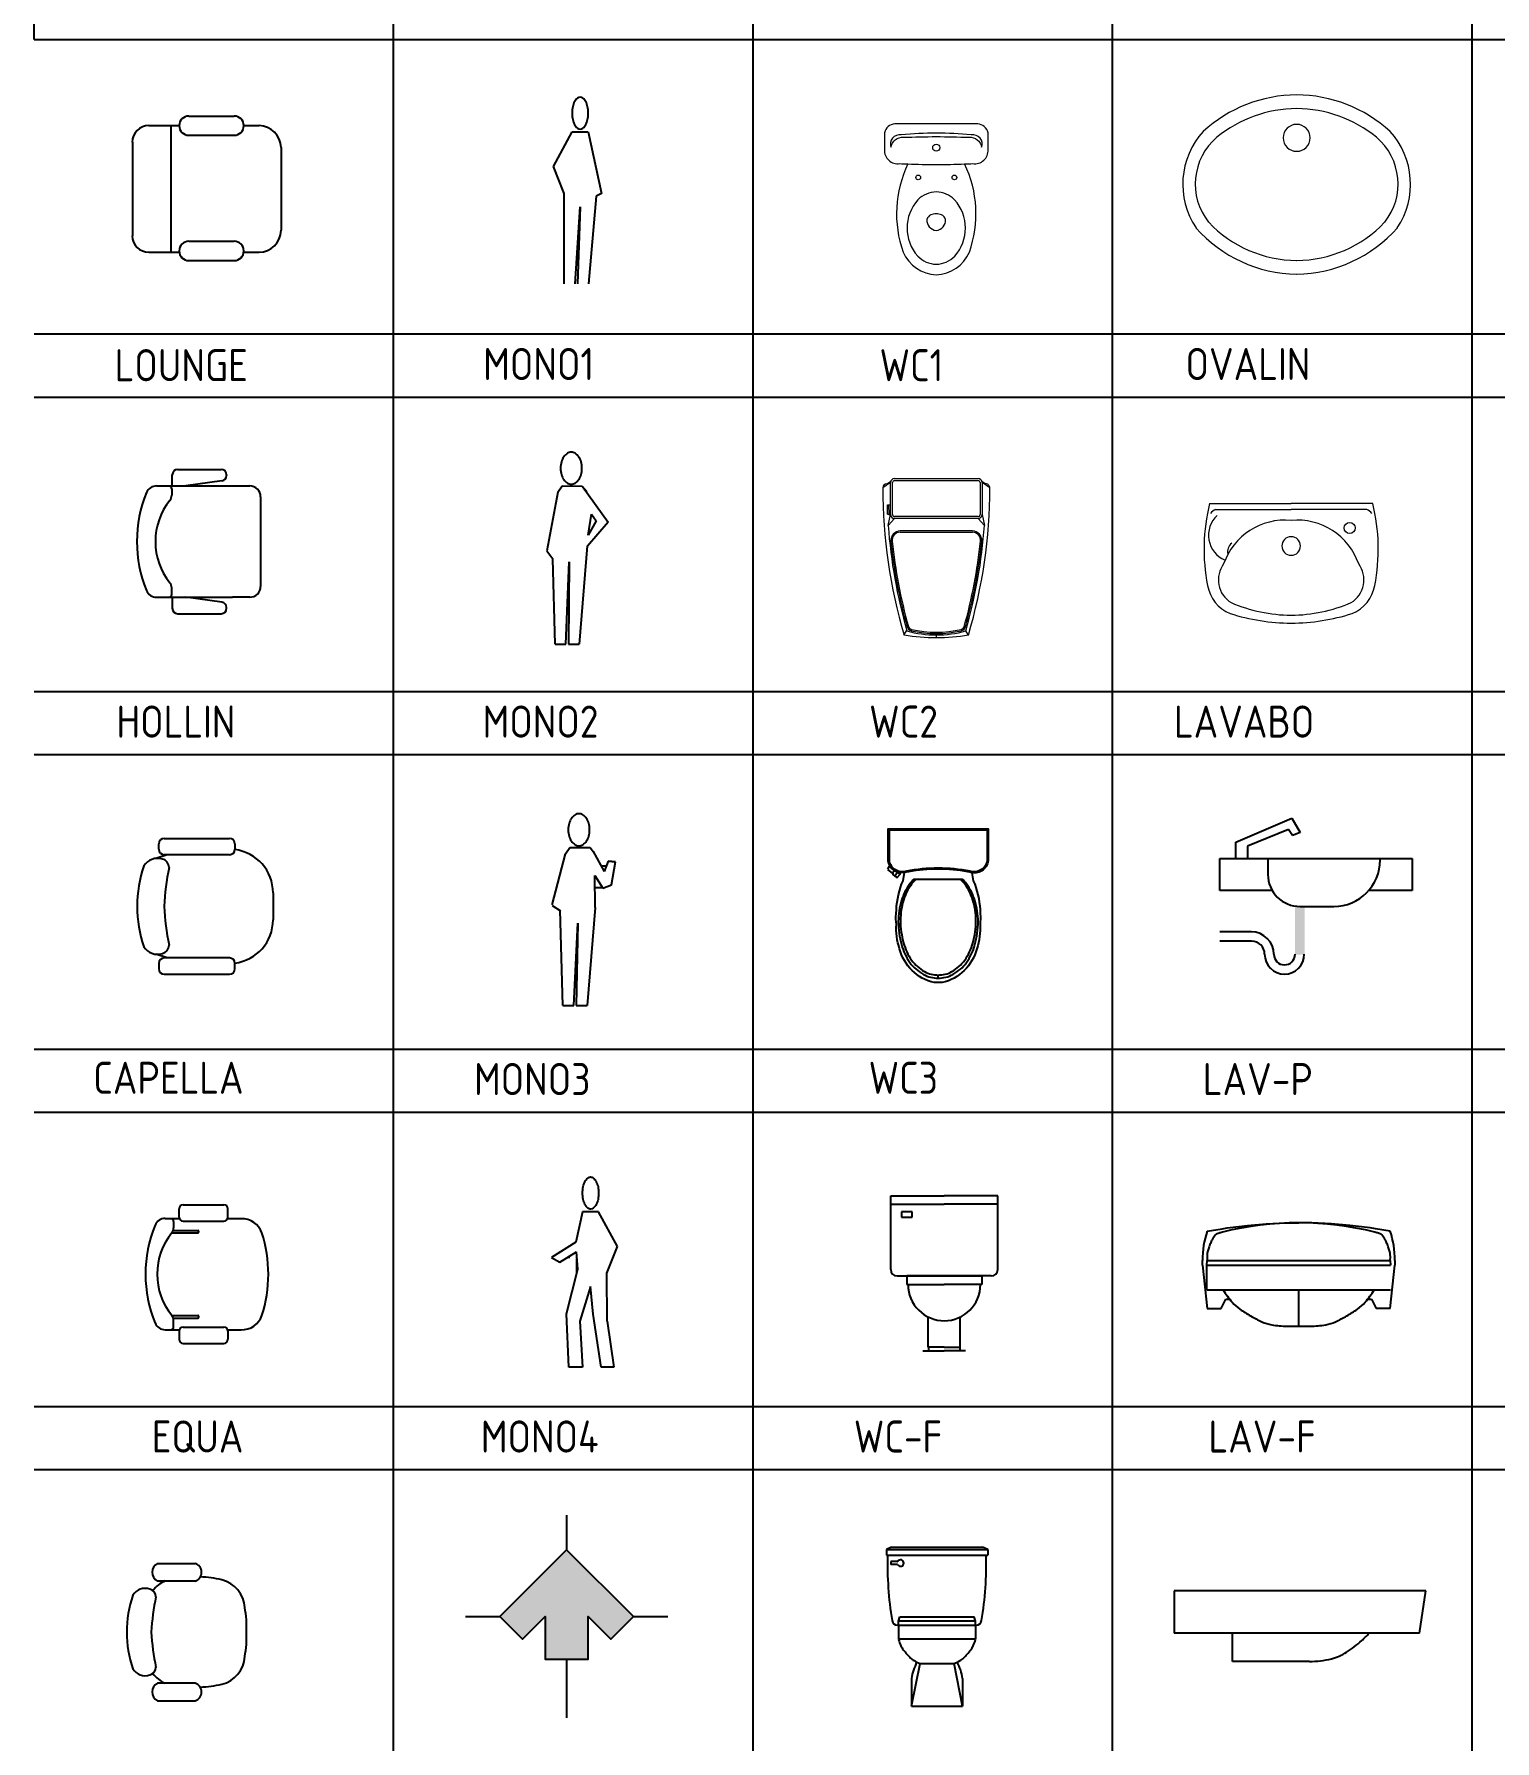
# Model space of a CAD drawing. Header units: millimetres. Extents: x 2198.5 to 2287.8, y 1208.8 to 1298.1.
# Drawn here: x 2215.26 to 2228.92, y 1251.88 to 1267.83 of the extents above; entities that cross this region are included whole.
import ezdxf
from ezdxf.enums import TextEntityAlignment as Align

# ---------------------------------------------------------------- set-up
doc = ezdxf.new("R2010")
doc.units = ezdxf.units.MM
doc.linetypes.add('HIDDEN', pattern=[0.375, 0.25, -0.125])
for name, color, linetype in [('0001', 1, 'Continuous'), ('0002', 2, 'Continuous'), ('0003', 3, 'Continuous'), ('0004', 4, 'Continuous'), ('0007', 7, 'Continuous'), ('2', 7, 'Continuous'), ('CHAIR-HM', 2, 'Continuous'), ('PLANTA', 7, 'Continuous'), ('PROY', 7, 'HIDDEN'), ('SECCIONES', 7, 'Continuous')]:
    doc.layers.add(name, color=color, linetype=linetype)
doc.layers.add('SANITARIOS', color=2, linetype='Continuous', lineweight=18)
doc.styles.add('ARCHQUICK', font='ARCHQUIK.SHX')
doc.styles.get("Standard").update_dxf_attribs({"font": 'arial.ttf'})

# ---------------------------------------------------------------- blocks, each defined once
blk = doc.blocks.new('CAPELLAA')
at = {"layer": 'CHAIR-HM'}
for p, q in [((-7.57, 9.5), (-9.64, 8.81)), ((-9.07, 10.5), (-9.07, 11.5)), ((-8.07, 12.5), (3.93, 12.5)), ((3.93, 9.5), (-8.07, 9.5)), ((4.93, 11.5), (4.93, 10.5)), ((11.93, 2.5), (11.93, -2.5)), ((-7.57, -9.5), (-9.64, -8.81)), ((-9.07, -10.5), (-9.07, -11.5)), ((3.93, -9.5), (-8.07, -9.5)), ((-8.07, -12.5), (3.93, -12.5)), ((4.93, -11.5), (4.93, -10.5))]:
    blk.add_line(p, q, dxfattribs=at)
for centre, radius, start, end in [((-8.07, 11.5), 1, 90, 180), ((-8.07, 10.5), 1, 180, 270), ((3.93, 11.5), 1, 0, 90), ((3.93, 10.5), 1, 270, 0), ((3.93, 2.5), 8, 0, 82.8334), ((9.84, 0), 22.92, 161.0754, 198.9247), ((-9.36, 5.92), 2.9, 71.3233, 148.6429), ((-8.81, 7.1), 1.62, 0.7856, 76.5327), ((40.07, -2.66), 48.26, 168.3007, 176.8365), ((40.07, 2.66), 48.26, 183.1635, 191.6993), ((3.93, -2.5), 8, 277.1666, 0), ((-9.36, -5.92), 2.9, 211.3571, 288.6767), ((-8.81, -7.1), 1.61, 283.4686, 359.2199), ((-8.07, -10.5), 1, 90, 180), ((-8.07, -11.5), 1, 180, 270), ((3.93, -10.5), 1, 0, 90), ((3.93, -11.5), 1, 270, 0)]:
    blk.add_arc(centre, radius, start, end, dxfattribs=at)
at = {"layer": '0001', "color": 1, "flags": 1}
blk.add_attdef('L1', text='', height=1.5, dxfattribs=at).set_placement((-0.27, -0.22), align=Align.CENTER)
at = {"layer": '0002', "color": 2, "flags": 1}
blk.add_attdef('L2', text='', height=1.5, dxfattribs=at).set_placement((-0.27, -2.72), align=Align.CENTER)
at = {"layer": '0003', "color": 3, "flags": 1}
blk.add_attdef('L3', text='', height=1.5, dxfattribs=at).set_placement((-0.27, -5.22), align=Align.CENTER)
at = {"layer": '0004', "flags": 1}
blk.add_attdef('CODE', text='', height=1.5, dxfattribs=at).set_placement((-0.27, 2.28), align=Align.CENTER)
at = {"layer": '0007', "flags": 1}
blk.add_attdef('TAG', text='', height=1.5, dxfattribs=at).set_placement((-0.27, 4.78), align=Align.CENTER)
blk = doc.blocks.new('CAPELLA')
at = {"layer": 'PROY', "xscale": 0.0254, "yscale": 0.0254, "zscale": 0.0254}
blk.add_blockref('CAPELLAA', (-0.3123, 0.0067), dxfattribs=at)
blk = doc.blocks.new('CEQUAA')
at = {"layer": 'CHAIR-HM'}
for p, q in [((-4.34, 12.78), (3.16, 12.78)), ((-7.64, 10.26), (-6.59, 10.26)), ((-6.59, 10.26), (-5.09, 10.26)), ((-6.09, 9.71), (-6.09, 8.55)), ((-5.09, 10.53), (-5.09, 12.03)), ((-4.34, 9.78), (3.16, 9.78)), ((3.91, 10.53), (3.91, 12.03)), ((3.91, 10.26), (6.35, 10.26)), ((-6.43, 7.6), (-1.66, 7.6)), ((-6.17, 8.07), (-1.66, 8.07)), ((-6.39, -7.6), (-1.66, -7.6)), ((-6.09, -8.08), (-1.66, -8.08)), ((-6.09, -9.71), (-6.09, -8.5)), ((-7.64, -10.21), (-6.59, -10.21)), ((-6.59, -10.21), (-5.09, -10.21)), ((-5.09, -10.47), (-5.09, -11.97)), ((-4.34, -9.72), (3.16, -9.72)), ((3.91, -10.21), (6.35, -10.21)), ((3.91, -10.47), (3.91, -11.97)), ((-4.34, -12.72), (3.16, -12.72))]:
    blk.add_line(p, q, dxfattribs=at)
for centre, radius, start, end in [((-4.34, 12.03), 0.75, 90, 180), ((3.16, 12.03), 0.75, 0, 90), ((-7.64, 8.26), 2, 90, 157.6442), ((-6.59, 9.71), 0.5, 0, 90), ((-4.34, 10.53), 0.75, 180, 270), ((3.16, 10.53), 0.75, 270, 0), ((6.48, 6.33), 3.88, 19.0611, 91.9209), ((12.33, 0.05), 23.59, 157.6442, 180.0617), ((2.74, 0.13), 11.83, 140.792, 180.5046), ((-7.59, 8.55), 1.5, 320.792, 0), ((-1.66, 7.84), 0.237, 270, 90), ((-13.57, 0), 24.91, 342.2387, 17.7613), ((12.33, 0), 23.59, 179.9383, 202.3558), ((2.74, -0.08), 11.83, 179.4954, 219.208), ((-7.64, -8.21), 2, 202.3558, 270), ((-7.59, -8.5), 1.5, 0, 39.208), ((-1.66, -7.84), 0.237, 270, 90), ((6.48, -6.33), 3.88, 268.079, 340.9405), ((-6.59, -9.71), 0.5, 270, 0), ((-4.34, -10.47), 0.75, 90, 180), ((-4.34, -11.97), 0.75, 180, 270), ((3.16, -10.47), 0.75, 0, 90), ((3.16, -11.97), 0.75, 270, 0)]:
    blk.add_arc(centre, radius, start, end, dxfattribs=at)
at = {"layer": '0001', "color": 1, "flags": 1}
blk.add_attdef('L1', text='', height=1.5, dxfattribs=at).set_placement((1.74, 0.24), align=Align.CENTER)
at = {"layer": '0002', "color": 2, "flags": 1}
blk.add_attdef('L2', text='', height=1.5, dxfattribs=at).set_placement((1.74, -2.26), align=Align.CENTER)
at = {"layer": '0003', "color": 3, "flags": 1}
blk.add_attdef('L3', text='', height=1.5, dxfattribs=at).set_placement((1.74, -4.76), align=Align.CENTER)
at = {"layer": '0004', "flags": 1}
blk.add_attdef('CODE', text='', height=1.5, dxfattribs=at).set_placement((1.74, 2.74), align=Align.CENTER)
at = {"layer": '0007', "flags": 1}
blk.add_attdef('TAG', text='', height=1.5, dxfattribs=at).set_placement((1.74, 5.24), align=Align.CENTER)
blk = doc.blocks.new('EQUA')
at = {"layer": 'PROY', "xscale": 0.0254, "yscale": 0.0254, "zscale": 0.0254}
blk.add_blockref('CEQUAA', (-0.2932, 0.0014), dxfattribs=at)
blk = doc.blocks.new('CERGONA')
at = {"layer": 'CHAIR-HM'}
for p, q in [((-6.88, 13.55), (0.08, 13.55)), ((0.08, 10.3), (-6.88, 10.3)), ((0.08, -8.49), (-6.88, -8.49)), ((-6.88, -11.73), (0.08, -11.73))]:
    blk.add_line(p, q, dxfattribs=at)
for centre, radius, start, end in [((-5.95, 11.92), 1.87, 119.7449, 240.2551), ((-0.46, 11.92), 1.71, 288.189, 71.811), ((-3.34, 5.28), 5.45, 112.7564, 143.427), ((0.04, -10.8), 21.87, 76.95, 87.4726), ((3.65, 5.09), 5.57, 3.3902, 76.2222), ((8.36, 0.91), 20.88, 161.0754, 198.9247), ((-9.13, 6.3), 2.64, 71.3233, 148.6429), ((-8.63, 7.38), 1.47, 0.7856, 76.5327), ((35.9, -1.52), 43.97, 168.3007, 176.8365), ((-8.71, 2.04), 18.23, 356.4513, 10.7013), ((35.9, 3.33), 43.97, 183.1635, 191.6993), ((-8.71, -0.22), 18.23, 349.2987, 3.5487), ((-9.13, -4.49), 2.64, 211.3571, 288.6767), ((-8.63, -5.56), 1.47, 283.4686, 359.2199), ((3.65, -3.28), 5.57, 283.7782, 356.6113), ((-5.95, -10.11), 1.87, 119.7449, 240.2551), ((-3.34, -3.47), 5.45, 216.573, 247.2436), ((-0.46, -10.11), 1.71, 288.189, 71.811), ((0.04, 12.62), 21.87, 272.5274, 283.05)]:
    blk.add_arc(centre, radius, start, end, dxfattribs=at)
at = {"layer": '0001', "color": 1, "flags": 1}
blk.add_attdef('L1', text='', height=1.5, dxfattribs=at).set_placement((-0.27, -0.22), align=Align.CENTER)
at = {"layer": '0002', "color": 2, "flags": 1}
blk.add_attdef('L2', text='', height=1.5, dxfattribs=at).set_placement((-0.27, -2.72), align=Align.CENTER)
at = {"layer": '0003', "color": 3, "flags": 1}
blk.add_attdef('L3', text='', height=1.5, dxfattribs=at).set_placement((-0.27, -5.22), align=Align.CENTER)
at = {"layer": '0004', "flags": 1}
blk.add_attdef('CODE', text='', height=1.5, dxfattribs=at).set_placement((-0.27, 2.28), align=Align.CENTER)
at = {"layer": '0007', "flags": 1}
blk.add_attdef('TAG', text='', height=1.5, dxfattribs=at).set_placement((-0.27, 4.78), align=Align.CENTER)
blk = doc.blocks.new('ERGON')
at = {"layer": 'PROY', "xscale": 0.0254, "yscale": 0.0254, "zscale": 0.0254}
blk.add_blockref('CERGONA', (-0.2374, -0.0268), dxfattribs=at)
blk = doc.blocks.new('HOLLING')
at = {"layer": 'CHAIR-HM'}
for p, q in [((-4.82, 13.28), (3.18, 13.28)), ((-8.71, 10.24), (-7.66, 10.24)), ((-7.66, 10.24), (5.28, 10.24)), ((-5.91, 9.69), (-5.91, 8.53)), ((-5.82, 10.28), (-5.82, 12.28)), ((3.31, 11.16), (-3.32, 10.24)), ((4.18, 12.28), (4.18, 12.15)), ((5.28, 10.24), (8.43, 10.24)), ((10.43, 8.24), (10.43, -8.24)), ((-5.91, -9.74), (-5.91, -8.53)), ((-8.71, -10.24), (-7.66, -10.24)), ((-7.66, -10.24), (5.28, -10.24)), ((-5.82, -10.28), (-5.82, -12.28)), ((3.31, -11.16), (-3.32, -10.24)), ((4.18, -12.28), (4.18, -12.15)), ((8.43, -10.24), (5.28, -10.24)), ((-4.82, -13.28), (3.18, -13.28))]:
    blk.add_line(p, q, dxfattribs=at)
for centre, radius, start, end in [((-4.82, 12.28), 1, 90, 180), ((3.18, 12.28), 1, 0, 90), ((-8.71, 8.24), 2, 90, 157.6442), ((-6.41, 9.69), 0.5, 0, 90), ((3.18, 12.15), 1, 277.8759, 0), ((8.43, 8.24), 2, 0, 90), ((11.26, 0.03), 23.59, 157.6442, 180.0617), ((2.91, 0.1), 11.83, 140.792, 180.5046), ((-7.41, 8.53), 1.5, 320.792, 0), ((2.91, -0.1), 11.83, 179.4954, 219.208), ((11.26, -0.03), 23.59, 179.9383, 202.3558), ((-8.71, -8.24), 2, 202.3558, 270), ((-7.41, -8.53), 1.5, 0, 39.208), ((8.43, -8.24), 2, 270, 0), ((-6.41, -9.74), 0.5, 270, 0), ((-4.82, -12.28), 1, 180, 270), ((3.18, -12.28), 1, 270, 0), ((3.18, -12.15), 1, 0, 82.1241)]:
    blk.add_arc(centre, radius, start, end, dxfattribs=at)
at = {"layer": '0001', "color": 1, "flags": 1}
blk.add_attdef('L1', text='', height=1.5, dxfattribs=at).set_placement((0.66, 0.22), align=Align.CENTER)
at = {"layer": '0002', "color": 2, "flags": 1}
blk.add_attdef('L2', text='', height=1.5, dxfattribs=at).set_placement((0.66, -2.28), align=Align.CENTER)
at = {"layer": '0003', "color": 3, "flags": 1}
blk.add_attdef('L3', text='', height=1.5, dxfattribs=at).set_placement((0.66, -4.78), align=Align.CENTER)
at = {"layer": '0004', "flags": 1}
blk.add_attdef('CODE', text='', height=1.5, dxfattribs=at).set_placement((0.66, 2.72), align=Align.CENTER)
at = {"layer": '0007', "flags": 1}
blk.add_attdef('TAG', text='', height=1.5, dxfattribs=at).set_placement((0.66, 5.22), align=Align.CENTER)
blk = doc.blocks.new('HOLLIN')
at = {"layer": 'PROY', "xscale": 0.0254, "yscale": 0.0254, "zscale": 0.0254}
blk.add_blockref('HOLLING', (-0.2709, 0.0074), dxfattribs=at)
blk = doc.blocks.new('LAV-P')
for p, q in [((0.05, 0.85), (0.225, 0.925)), ((0.225, 0.925), (0.2509, 0.8804)), ((0.2139, 0.8898), (0.0865, 0.8377)), ((0.2262, 0.8709), (0.2139, 0.8898)), ((0.2509, 0.8804), (0.2262, 0.8709)), ((0, 0.7), (0, 0.8)), ((0, 0.8), (0.6, 0.8)), ((0.05, 0.8), (0.05, 0.85)), ((0.0865, 0.8377), (0.0865, 0.7998)), ((0.15, 0.8), (0.15, 0.75)), ((0.5, 0.795), (0.5, 0.8)), ((0.6, 0.8), (0.6, 0.7)), ((0.1634, 0.7), (0, 0.7)), ((0.6, 0.7), (0.4645, 0.7)), ((0.25, 0.65), (0.355, 0.65)), ((0.0988, 0.571), (0.0002, 0.571)), ((0.0988, 0.5423), (0.0002, 0.5423))]:
    blk.add_line(p, q)
for centre, radius, start, end in [((0.25, 0.75), 0.1, 180, 270), ((0.355, 0.795), 0.145, 270, 0), ((0.0988, 0.5011), 0.0699, 0, 90), ((0.0988, 0.5011), 0.0411, 0, 90), ((0.2016, 0.5011), 0.0617, 180, 360), ((0.2016, 0.5011), 0.0329, 180, 360)]:
    blk.add_arc(centre, radius, start, end)
blk.add_trace([(0.265, 0.65), (0.235, 0.65), (0.265, 0.5), (0.235, 0.5)])
blk = doc.blocks.new('LAVABO')
at = {"layer": 'SANITARIOS', "color": 13}
for p in [(-0.2536, 0.0008), (0.2546, 0.0008)]:
    blk.add_line(p, (0.0005, 0.0008), dxfattribs=at)
at = {"layer": 'SANITARIOS', "color": 9}
for p in [(-0.2352, -0.0178), (0.2362, -0.0178)]:
    blk.add_line(p, (0.0005, -0.0175), dxfattribs=at)
at = {"layer": 'SANITARIOS', "color": 8}
blk.add_circle((0.1829, -0.0754), 0.0173, dxfattribs=at)
at = {"layer": 'SANITARIOS', "color": 13}
for centre, radius, start, end in [((0.319, -0.1413), 0.59, 166.0699, 191.0813), ((-0.318, -0.1413), 0.59, 348.9187, 13.9301), ((-0.0181, -0.2537), 0.2029, 84.7515, 160.9238), ((0.0191, -0.2537), 0.2029, 19.0762, 95.2485), ((-0.1426, -0.237), 0.0836, 143.5632, 238.1433), ((0.1436, -0.237), 0.0836, 301.8567, 36.4368), ((-0.1458, -0.2346), 0.1159, 189.9825, 247.5996), ((0.1468, -0.2346), 0.1159, 292.4004, 350.0175), ((0.0048, 0.1383), 0.4856, 246.7747, 269.4923), ((-0.0038, 0.1383), 0.4856, 270.5077, 293.2253), ((0.0034, 0.2627), 0.6346, 252.2597, 269.7355), ((-0.0024, 0.2627), 0.6346, 270.2645, 287.7403)]:
    blk.add_arc(centre, radius, start, end, dxfattribs=at)
at = {"layer": 'SANITARIOS', "color": 8}
for centre, radius, start, end in [((-0.1735, -0.0984), 0.0835, 132.1012, 247.5426), ((0.0005, -0.1315), 0.0289, 90, 270), ((0.0005, -0.1315), 0.0289, 270, 90), ((-0.1674, -0.1484), 0.0304, 124.0439, 196.542)]:
    blk.add_arc(centre, radius, start, end, dxfattribs=at)
at = {"layer": 'SANITARIOS', "color": 9}
for centre, start, end in [((-0.2248, -0.0473), 109.3515, 146.2214), ((0.2258, -0.0473), 33.7786, 70.6485)]:
    blk.add_arc(centre, 0.0313, start, end, dxfattribs=at)
at = {"layer": 'SANITARIOS', "color": 1}
for start, end in [(90, 270), (270, 90)]:
    blk.add_arc((0.0005, -0.1315), 0.0289, start, end, dxfattribs=at)
blk = doc.blocks.new('CEAMESE')
at = {"layer": 'CHAIR-HM'}
for p, q in [((-3.3, 13.42), (5.06, 13.42)), ((-10.65, 11.65), (-5.07, 11.65)), ((-6.59, 11.65), (-6.59, -11.65)), ((-3.3, 9.88), (5.06, 9.88)), ((6.83, 11.65), (9.62, 11.65)), ((-13.68, 8.61), (-13.68, -8.61)), ((13.67, 7.6), (13.67, -7.6)), ((-10.65, -11.65), (-5.07, -11.65)), ((-3.3, -9.62), (5.06, -9.62)), ((6.83, -11.65), (9.62, -11.65)), ((-3.3, -13.17), (5.06, -13.17))]:
    blk.add_line(p, q, dxfattribs=at)
for centre, radius, start, end in [((-3.3, 11.65), 1.77, 90, 270), ((5.06, 11.65), 1.77, 270, 90), ((-10.65, 8.61), 3.04, 90, 180), ((9.62, 7.6), 4.05, 0, 90), ((-10.65, -8.61), 3.04, 180, 270), ((9.62, -7.6), 4.05, 270, 360), ((-3.3, -11.4), 1.77, 90, 270), ((5.06, -11.4), 1.77, 270, 90)]:
    blk.add_arc(centre, radius, start, end, dxfattribs=at)
at = {"layer": '0001', "color": 1, "flags": 1}
blk.add_attdef('L1', text='', height=1.5, dxfattribs=at).set_placement((0.82, -2.31), align=Align.CENTER)
at = {"layer": '0002', "color": 2, "flags": 1}
blk.add_attdef('L2', text='', height=1.5, dxfattribs=at).set_placement((0.82, -4.81), align=Align.CENTER)
at = {"layer": '0003', "color": 3, "flags": 1}
blk.add_attdef('L3', text='', height=1.5, dxfattribs=at).set_placement((0.82, -7.31), align=Align.CENTER)
at = {"layer": '0004', "flags": 1}
blk.add_attdef('CODE', text='', height=1.5, dxfattribs=at).set_placement((0.82, 0.19), align=Align.CENTER)
at = {"layer": '0007', "flags": 1}
blk.add_attdef('TAG', text='', height=1.5, dxfattribs=at).set_placement((0.82, 2.69), align=Align.CENTER)
blk = doc.blocks.new('LOUNGE')
at = {"layer": 'PROY', "xscale": 0.0254, "yscale": 0.0254, "zscale": 0.0254}
blk.add_blockref('CEAMESE', (-0.3576, -0.0094), dxfattribs=at)
blk = doc.blocks.new('MONO1')
at = {"layer": 'SECCIONES'}
for p, q in [((-0.1, 1.095), (0.075, 1.42)), ((0.075, 1.42), (0.225, 1.42)), ((0.225, 1.42), (0.35, 0.845)), ((0, 0.845), (-0.1, 1.095)), ((0, 0), (0, 0.845)), ((0.3, 0.82), (0.228, 0)), ((0.35, 0.845), (0.3, 0.82)), ((0.102, 0), (0.15, 0.72)), ((0.15, 0.72), (0.126, 0))]:
    blk.add_line(p, q, dxfattribs=at)
blk.add_lwpolyline([(0.075, 1.595, 0.051099), (0.081, 1.534, 0.064948), (0.097, 1.489, 0.104203), (0.125, 1.454, 0.174705), (0.15, 1.445, 0.174705), (0.175, 1.454, 0.104203), (0.203, 1.489, 0.064948), (0.219, 1.534, 0.051099), (0.225, 1.595, 0.051099), (0.219, 1.655, 0.064948), (0.203, 1.701, 0.104203), (0.175, 1.736, 0.174705), (0.15, 1.745, 0.174705), (0.125, 1.736, 0.104203), (0.097, 1.701, 0.064948), (0.081, 1.655, 0.051099)], format="xyb", close=True, dxfattribs=at)
blk = doc.blocks.new('MONO2')
at = {"layer": 'SECCIONES'}
for p, q in [((-0.2, 1.42), (-0.16, 1.48)), ((-0.16, 1.48), (0.028, 1.478)), ((0.028, 1.478), (0.069, 1.427)), ((0.03, 1.475), (0.269, 1.141)), ((-0.2, 1.42), (-0.303, 0.874)), ((0.269, 1.141), (0.077, 0.918)), ((0.083, 1.02), (0.113, 1.215)), ((0.158, 1.153), (0.083, 1.02)), ((0.113, 1.215), (0.158, 1.153)), ((-0.303, 0.874), (-0.248, 0.797)), ((0.075, 0.92), (0, 0)), ((-0.226, 0), (-0.248, 0.797)), ((-0.125, 0), (-0.094, 0.771)), ((-0.094, 0.771), (-0.1, 0)), ((-0.226, 0), (-0.125, 0)), ((-0.1, 0), (0, 0))]:
    blk.add_line(p, q, dxfattribs=at)
blk.add_lwpolyline([(-0.175, 1.645, 0.067459), (-0.167, 1.586, 0.079812), (-0.146, 1.539, 0.107118), (-0.111, 1.506, 0.139889), (-0.075, 1.495, 0.139889), (-0.039, 1.506, 0.107118), (-0.005, 1.539, 0.079812), (0.017, 1.586, 0.067459), (0.025, 1.645, 0.067459), (0.017, 1.705, 0.079812), (-0.005, 1.751, 0.107118), (-0.039, 1.785, 0.139889), (-0.075, 1.795, 0.139889), (-0.111, 1.785, 0.107118), (-0.146, 1.751, 0.079812), (-0.167, 1.705, 0.067459)], format="xyb", close=True, dxfattribs=at)
blk = doc.blocks.new('MONO3')
at = {"layer": 'SECCIONES'}
for p, q in [((0.025, 1.418), (0.066, 1.478)), ((0.066, 1.478), (0.254, 1.476)), ((0.254, 1.476), (0.283, 1.44)), ((0.283, 1.44), (0.385, 1.253)), ((-0.1, 0.943), (0.025, 1.418)), ((0.356, 1.305), (0.406, 1.305)), ((0.424, 1.351), (0.385, 1.253)), ((0.491, 1.343), (0.424, 1.351)), ((0.424, 1.351), (0.491, 1.343)), ((0.455, 1.127), (0.491, 1.343)), ((0.298, 1.216), (0.372, 1.096)), ((0.3, 0.918), (0.298, 1.216)), ((0.372, 1.096), (0.455, 1.127)), ((0.299, 1.105), (0.366, 1.105)), ((-0.102, 0.936), (-0.024, 0.885)), ((0, 0), (-0.025, 0.893)), ((0.3, 0.918), (0.226, 0)), ((0.101, 0), (0.138, 0.769)), ((0.138, 0.769), (0.125, 0)), ((0, 0), (0.101, 0)), ((0.125, 0), (0.226, 0))]:
    blk.add_line(p, q, dxfattribs=at)
blk.add_lwpolyline([(0.05, 1.643, 0.067459), (0.058, 1.583, 0.079812), (0.079, 1.537, 0.107118), (0.114, 1.503, 0.139889), (0.15, 1.493, 0.139889), (0.186, 1.503, 0.107118), (0.221, 1.537, 0.079812), (0.242, 1.583, 0.067459), (0.25, 1.643, 0.067459), (0.242, 1.703, 0.079812), (0.221, 1.749, 0.107118), (0.186, 1.783, 0.139889), (0.15, 1.793, 0.139889), (0.114, 1.783, 0.107118), (0.079, 1.749, 0.079812), (0.058, 1.703, 0.067459)], format="xyb", close=True, dxfattribs=at)
blk = doc.blocks.new('MONO4')
at = {"layer": 'SECCIONES'}
for p, q in [((0.129, 1.453), (0.067, 1.169)), ((0.279, 1.453), (0.129, 1.453)), ((0.454, 1.128), (0.279, 1.453)), ((0.067, 1.169), (-0.163, 1.025)), ((0.354, 0.878), (0.454, 1.128)), ((-0.163, 1.025), (-0.085, 0.981)), ((-0.085, 0.981), (0.071, 1.079)), ((-0.01, 1.028), (0.01, 1.028)), ((0.084, 0.916), (0.071, 1.079)), ((0.076, 0.881), (0.076, 1.012)), ((-0.021, 0.499), (0.085, 0.917)), ((0.358, 0.431), (0.354, 0.878)), ((0.204, 0.753), (0.103, 0.43)), ((0.204, 0.753), (0.103, 0.43)), ((0.228, 0.497), (0.204, 0.753)), ((0, 0), (-0.021, 0.499)), ((0.304, 0), (0.228, 0.497)), ((0.103, 0.43), (0.129, 0)), ((0.358, 0.431), (0.421, 0)), ((0.129, 0), (0, 0)), ((0.421, 0), (0.304, 0))]:
    blk.add_line(p, q, dxfattribs=at)
blk.add_lwpolyline([(0.279, 1.628, -0.051099), (0.273, 1.567, -0.064948), (0.257, 1.521, -0.104203), (0.229, 1.487, -0.174705), (0.204, 1.478, -0.174705), (0.178, 1.487, -0.104203), (0.151, 1.521, -0.064948), (0.135, 1.567, -0.051099), (0.129, 1.628, -0.051099), (0.135, 1.688, -0.064948), (0.151, 1.734, -0.104203), (0.178, 1.768, -0.174705), (0.204, 1.778, -0.174705), (0.229, 1.768, -0.104203), (0.257, 1.734, -0.064948), (0.273, 1.688, -0.051099)], format="xyb", close=True, dxfattribs=at)
blk = doc.blocks.new('NORTE2')
at = {"layer": 'PLANTA'}
for p, q in [((0, 1.609), (0, 0)), ((-4.731, -3.121), (-3.121, -3.121)), ((3.121, -3.121), (4.731, -3.121)), ((0, -5.121), (0, -7.852))]:
    blk.add_line(p, q, dxfattribs=at)
at = {"layer": 'PLANTA', "color": 3}
blk.add_lwpolyline([(0, -5.121), (1, -5.121), (1, -3.121), (2.061, -4.182), (3.121, -3.121), (0, 0), (-3.121, -3.121), (-2.061, -4.182), (-1, -3.121), (-1, -5.121)], close=True, dxfattribs=at)
at = {"layer": 'PLANTA'}
for points in [[(-3.121, -3.121), (-3.121, -3.121), (0, 0), (3.121, -3.121)], [(0, -3.121), (0, 0), (0, -3.121)], [(-1, -3.121), (-2.061, -4.182), (-3.121, -3.121)], [(-1, -3.121), (-1, -3.121), (-1, -5.121), (1, -5.121)], [(1, -3.121), (1, -5.121), (-1, -3.121)], [(0, -3.121), (0, -3.121), (-1, -3.121)], [(-1, -3.121), (-1, -3.121), (-1, -3.121), (-1, -5.121)], [(1, -3.121), (2.061, -4.182), (3.121, -3.121)]]:
    blk.add_solid(points, dxfattribs=at)
blk = doc.blocks.new('OVALIN')
at = {"layer": 'SANITARIOS', "color": 13}
for centre, radius, start, end in [((0.0023, -0.3277), 0.3277, 90.4026, 132.3344), ((-0.0023, -0.3277), 0.3277, 47.6656, 89.5974), ((-0.0827, -0.2089), 0.1834, 137.7025, 213.746), ((0.0827, -0.2089), 0.1834, 326.254, 42.2975), ((0.0044, -0.0995), 0.3195, 221.4024, 269.2179), ((-0.0044, -0.0995), 0.3195, 270.7821, 318.5976)]:
    blk.add_arc(centre, radius, start, end, dxfattribs=at)
at = {"layer": 'SANITARIOS', "color": 8}
for centre, radius, start, end in [((0.0006, -0.3272), 0.2949, 90.1192, 129.3534), ((-0.0006, -0.3272), 0.2949, 50.6466, 89.8808), ((-0.0937, -0.2083), 0.1433, 130.3357, 218.6129), ((0.0937, -0.2083), 0.1433, 321.3871, 49.6643), ((0.0004, -0.1037), 0.283, 223.2869, 269.9124), ((-0.0004, -0.1037), 0.283, 270.0876, 316.7131)]:
    blk.add_arc(centre, radius, start, end, dxfattribs=at)
at = {"layer": 'SANITARIOS', "color": 9}
for start, end in [(90, 270), (270, 90)]:
    blk.add_arc((0, -0.1005), 0.0315, start, end, dxfattribs=at)
at = {"layer": 'SANITARIOS', "color": 1}
for start, end in [(90, 270), (270, 90)]:
    blk.add_arc((0, -0.1005), 0.0315, start, end, dxfattribs=at)
blk = doc.blocks.new('WC-F')
for p, q in [((-0.2505, 0.3815), (-0.2505, 0.7265)), ((-0.2505, 0.7265), (-0.0005, 0.7265)), ((0.2495, 0.7265), (-0.0005, 0.7265)), ((0.2495, 0.3815), (0.2495, 0.7265)), ((-0.2505, 0.6865), (-0.0005, 0.6865)), ((-0.1505, 0.6515), (-0.2005, 0.6515)), ((-0.2005, 0.6515), (-0.2005, 0.6265)), ((-0.1505, 0.6265), (-0.1505, 0.6515)), ((0.2495, 0.6865), (-0.0005, 0.6865)), ((-0.2005, 0.6265), (-0.1505, 0.6265)), ((-0.2205, 0.3515), (-0.0005, 0.3515)), ((-0.1755, 0.3515), (-0.1755, 0.3115)), ((-0.0005, 0.3515), (-0.1755, 0.3515)), ((0.2195, 0.3515), (-0.0005, 0.3515)), ((-0.0005, 0.3515), (0.1745, 0.3515)), ((0.1745, 0.3515), (0.1745, 0.3115)), ((-0.1755, 0.3115), (-0.0005, 0.3115)), ((0.1745, 0.3115), (-0.0005, 0.3115)), ((-0.0755, 0.019), (-0.0755, 0.1612)), ((0.0745, 0.019), (0.0745, 0.1612)), ((-0.1005, 0.0015), (-0.0005, 0.0015)), ((-0.0005, 0.019), (-0.0755, 0.019)), ((-0.074, 0.019), (-0.074, 0)), ((-0.0005, 0.019), (0.0745, 0.019)), ((0.0995, 0.0015), (-0.0005, 0.0015)), ((0.0731, 0.019), (0.0731, 0))]:
    blk.add_line(p, q)
for centre, radius, start, end in [((-0.2205, 0.3815), 0.03, 180, 270), ((0.2195, 0.3815), 0.03, 270, 0), ((-0.0005, 0.3115), 0.1693, 180.15318, 270.15318), ((-0.0005, 0.3115), 0.1693, 269.84682, 359.84682)]:
    blk.add_arc(centre, radius, start, end)
blk = doc.blocks.new('WC1')
at = {"layer": 'SANITARIOS', "color": 13}
for points in [[(0, 0), (-0.1933, -0.0011, 0.326836), (-0.242, -0.0422), (-0.2416, -0.1213, 0.482303), (-0.1705, -0.1863, 0.001859), (-0.132, -0.1878, 0.008246)], [(0.1325, -0.1878, 0.001859), (0.171, -0.1863, 0.482303), (0.2421, -0.1213), (0.2425, -0.0422, 0.326836), (0.1938, -0.0011), (0.0005, 0)], [(-0.132, -0.1878, 0.006387), (0.0002, -0.1909, 0.006387), (0.1325, -0.1878, 0.482303)]]:
    blk.add_lwpolyline(points, format="xyb", dxfattribs=at)
at = {"layer": 'SANITARIOS', "color": 8, "elevation": 0.9371}
blk.add_lwpolyline([(0.1527, -0.0635, -0.400347), (0.2122, -0.1102, 0.588025), (0.1636, -0.0526, 0.020879), (0.0002, -0.0436, 0.020879), (-0.1632, -0.0526, 0.588025), (-0.2117, -0.1102, -0.400347), (-0.1522, -0.0635, -0.008006), (0.0002, -0.0601, -0.008006)], format="xyb", close=True, dxfattribs=at)
at = {"layer": 'SANITARIOS', "color": 13, "elevation": 0.2756}
blk.add_lwpolyline([(-0.132, -0.1878, 0.200941), (-0.1544, -0.6005, 0.28795), (0.0002, -0.7057, 0.28795), (0.1549, -0.6005, 0.200941), (0.1325, -0.1878)], format="xyb", dxfattribs=at)
at = {"layer": 'SANITARIOS', "color": 8}
blk.add_lwpolyline([(-0.0861, -0.6191, 0.196588), (0.0002, -0.6569, 0.196588), (0.0866, -0.6191, 0.382575), (0.0856, -0.355, 0.189286), (0.0002, -0.3184, 0.189286), (-0.0851, -0.355, 0.382575)], format="xyb", close=True, dxfattribs=at)
at = {"layer": 'SANITARIOS', "color": 9}
blk.add_lwpolyline([(-0.0435, -0.4473, 0.412146), (0.0002, -0.4985, 0.412146), (0.044, -0.4473, 0.20176), (0.0251, -0.4253, 0.048851), (0.0002, -0.4204, 0.048851), (-0.0246, -0.4253, 0.20176)], format="xyb", close=True, dxfattribs=at)
for centre, radius in [((0.0002, -0.1117), 0.0165), ((-0.0843, -0.2509, 0.5513), 0.011), ((0.0848, -0.2509, 0.5513), 0.011)]:
    blk.add_circle(centre, radius, dxfattribs=at)
at = {"layer": 'SANITARIOS', "color": 1}
blk.add_circle((0.0002, -0.1117, 0.9371), 0.0165, dxfattribs=at)
blk = doc.blocks.new('WC2')
at = {"layer": 'SANITARIOS', "color": 10, "linetype": 'Continuous'}
for p, q in [((-0.1953, 0), (0.1953, 0)), ((-0.2141, -0.1685), (-0.2141, -0.0187)), ((-0.2047, -0.1688), (-0.2047, -0.0187)), ((-0.1953, -0.0094), (0.1953, -0.0094)), ((0.2047, -0.0187), (0.2047, -0.1688)), ((0.2141, -0.0187), (0.2141, -0.1688)), ((0.1953, -0.1781), (-0.1953, -0.1781)), ((0.1953, -0.1875), (-0.1953, -0.1875))]:
    blk.add_line(p, q, dxfattribs=at)
at = {"layer": 'SANITARIOS', "color": 8, "linetype": 'Continuous'}
for p, q in [((-0.2141, -0.0187), (-0.25, -0.0438)), ((-0.2313, -0.025), (-0.2129, -0.0122)), ((0.2129, -0.0122), (0.2313, -0.025)), ((0.25, -0.0438), (0.2141, -0.0187))]:
    blk.add_line(p, q, dxfattribs=at)
at = {"layer": 'SANITARIOS', "color": 9}
for p, q in [((-0.2287, -0.1236), (-0.2225, -0.1236)), ((-0.2227, -0.1225), (-0.2141, -0.1224)), ((-0.2281, -0.1673), (-0.2221, -0.1673)), ((-0.2221, -0.1684), (-0.2141, -0.1685))]:
    blk.add_line(p, q, dxfattribs=at)
at = {"layer": 'SANITARIOS', "color": 9, "linetype": 'Continuous'}
for p, q in [((-0.2281, -0.1673), (-0.2287, -0.1236)), ((-0.2227, -0.1225), (-0.2221, -0.1684)), ((-0.2249, -0.2188), (-0.2141, -0.1688)), ((-0.1953, -0.1875), (-0.2249, -0.2188)), ((0.2249, -0.2188), (0.1953, -0.1875)), ((0.2141, -0.1688), (0.2249, -0.2188)), ((-0.1512, -0.7313), (-0.1387, -0.7125)), ((0.15, -0.7313), (0.1375, -0.7125)), ((0, -0.7301), (0, -0.7426))]:
    blk.add_line(p, q, dxfattribs=at)
at = {"layer": 'SANITARIOS', "color": 14, "linetype": 'Continuous'}
for p, q in [((0.1686, -0.2448), (-0.1686, -0.2448)), ((-0.1686, -0.2511), (0.1686, -0.2511)), ((-0.1304, -0.6918), (-0.1364, -0.6934)), ((-0.1167, -0.705), (-0.1181, -0.7111)), ((0.1167, -0.705), (0.1181, -0.7111)), ((0.1364, -0.6934), (0.1304, -0.6918))]:
    blk.add_line(p, q, dxfattribs=at)
at = {"layer": 'SANITARIOS', "color": 10, "linetype": 'Continuous'}
for centre, radius, start, end in [((-0.1953, -0.0187), 0.0187, 90, 180), ((0.1953, -0.0187), 0.0187, 0, 90), ((-0.1953, -0.0187), 0.00938, 90, 180), ((0.1953, -0.0187), 0.00938, 0, 90), ((-0.1953, -0.1688), 0.0187, 180, 270), ((-0.1953, -0.1688), 0.00938, 180, 270), ((0.1953, -0.1688), 0.0187, 270, 0), ((0.1953, -0.1688), 0.00938, 270, 0)]:
    blk.add_arc(centre, radius, start, end, dxfattribs=at)
at = {"layer": 'SANITARIOS', "color": 8, "linetype": 'Continuous'}
for centre, radius, start, end in [((-0.2313, -0.0438), 0.0187, 90, 180), ((2.1633, -0.0438), 2.4133, 180, 196.55179), ((-2.1633, -0.0438), 2.4133, 343.44821, 0), ((0.2313, -0.0438), 0.0187, 359.99999, 90), ((0, 0.1625), 0.9062, 260.47272, 279.52728)]:
    blk.add_arc(centre, radius, start, end, dxfattribs=at)
at = {"layer": 'SANITARIOS', "color": 9, "linetype": 'Continuous'}
for centre, radius, start, end in [((2.2008, -0.0438), 2.4321, 184.12627, 195.96023), ((-2.2008, -0.0438), 2.4321, 344.03977, 355.87373), ((0, -0.2177), 0.5135, 254.46967, 285.53033)]:
    blk.add_arc(centre, radius, start, end, dxfattribs=at)
at = {"layer": 'SANITARIOS', "color": 14, "linetype": 'Continuous'}
for centre, radius, start, end in [((-0.1686, -0.2886), 0.0437, 90, 185.89885), ((2.2008, -0.0438), 2.4258, 185.89885, 195.53468), ((-0.1686, -0.2886), 0.0375, 90, 185.89885), ((2.2008, -0.0438), 2.4196, 185.89885, 195.53468), ((-2.2008, -0.0438), 2.4196, 344.46532, 354.10115), ((-2.2008, -0.0438), 2.4258, 344.46532, 354.10115), ((0.1686, -0.2886), 0.0437, 354.10115, 90), ((0.1686, -0.2886), 0.0375, 354.10115, 90), ((-0.1123, -0.6867), 0.025, 195.53468, 256.536), ((-0.1123, -0.6867), 0.0187, 195.53468, 256.536), ((0, -0.2177), 0.5073, 256.536, 283.464), ((0, -0.2177), 0.501, 256.536, 283.464), ((0.1123, -0.6867), 0.0187, 283.464, 344.46532), ((0.1123, -0.6867), 0.025, 283.464, 344.46532)]:
    blk.add_arc(centre, radius, start, end, dxfattribs=at)
blk = doc.blocks.new('WCF')
at = {"linetype": 'Continuous'}
for p, q in [((-0.2128, 0.7442), (-0.2365, 0.7325)), ((-0.2365, 0.7325), (0.2365, 0.7325)), ((-0.2365, 0.7325), (-0.2365, 0.7064)), ((-0.2128, 0.7442), (0.2128, 0.7442)), ((0.2365, 0.7325), (0.2128, 0.7442)), ((0.2365, 0.7325), (0.2365, 0.7064)), ((-0.2365, 0.7064), (0.2365, 0.7064)), ((-0.2163, 0.6759), (-0.2163, 0.6626)), ((-0.1853, 0.6759), (-0.2163, 0.6759)), ((-0.1853, 0.6626), (-0.2163, 0.6626)), ((-0.1853, 0.6759), (-0.1831, 0.6771, 0)), ((-0.1853, 0.6626), (-0.1831, 0.6614, 0)), ((-0.1799, 0.3984), (-0.1734, 0.418)), ((0.1799, 0.3984), (0.1734, 0.418)), ((-0.1799, 0.3788), (-0.1799, 0.3984)), ((-0.1799, 0.3788), (-0.1797, 0.3136)), ((0.1799, 0.3788), (0.1797, 0.3136)), ((0.1799, 0.3788), (0.1799, 0.3984)), ((-0.1195, 0), (-0.0797, 0.1996)), ((0.1195, 0), (0.0797, 0.1996)), ((-0.1195, 0.1294), (-0.1195, 0)), ((0.1195, 0.1294), (0.1195, 0.0594)), ((0.1195, 0.1294), (0.1195, 0))]:
    blk.add_line(p, q, dxfattribs=at)
for p, q in [((-0.1734, 0.418), (0.1734, 0.418)), ((-0.1847, 0.3788), (0.1825, 0.3788)), ((0.1799, 0.3984), (-0.1799, 0.3984)), ((0.1797, 0.3136), (-0.1797, 0.3136)), ((-0.1195, 0), (0.1195, 0))]:
    blk.add_line(p, q)
for points in [[(-0.1798, 0.3121, 0.037642), (-0.1687, 0.2821, 0.057545), (-0.1578, 0.2641, 0.017087), (-0.141, 0.2438, 0.017754), (-0.1234, 0.2254, 0.059834), (-0.1075, 0.2133, 0.038396), (-0.0797, 0.1996)], [(0.0797, 0.1996, 0.038396), (0.1075, 0.2133, 0.059834), (0.1234, 0.2254, 0.017754), (0.141, 0.2438, 0.017087), (0.1578, 0.2641, 0.057545), (0.1687, 0.2821, 0.037642), (0.1798, 0.3121)]]:
    blk.add_lwpolyline(points, format="xyb", dxfattribs=at)
blk.add_lwpolyline([(-0.0797, 0.1996), (-0.0718, 0.1996), (-0.0497, 0.1996), (-0.0177, 0.1996), (0.0177, 0.1996), (0.0497, 0.1996), (0.0718, 0.1996), (0.0797, 0.1996)], dxfattribs=at)
for centre, radius, start, end in [((1.3803, 0.6627), 1.6121, 178.44369, 189.35187), ((-0.1703, 0.6693), 0.015, 211.48822, 148.51178), ((-1.3824, 0.6627), 1.6121, 350.64813, 1.55631), ((-0.1847, 0.4049), 0.0261, 189.35187, 270), ((0.1825, 0.4049), 0.0261, 270, 350.64813), ((0.089, 0.1017), 0.2103, 150.33846, 172.44776), ((-0.089, 0.1017), 0.2103, 7.55224, 29.66154)]:
    blk.add_arc(centre, radius, start, end, dxfattribs=at)
blk = doc.blocks.new('WC3')
at = {"linetype": 'Continuous'}
for p, q in [((-0.0005, -0.1708), (-0.0081, -0.1837)), ((0.0147, -0.2016), (-0.0071, -0.1844)), ((0.0117, -0.1804), (0.0005, -0.1715)), ((0.0234, -0.1896), (0.0153, -0.2021)), ((0.0158, -0.2024), (0.0156, -0.2081)), ((0.0253, -0.2151), (0.0376, -0.1976)), ((0.0369, -0.2231), (0.0505, -0.2065)), ((0.1149, -0.2304), (0.3418, -0.2304)), ((0.0449, -0.393), (0.052, -0.393)), ((0.4116, -0.393), (0.4044, -0.393))]:
    blk.add_line(p, q, dxfattribs=at)
blk.add_line((0.2282, -0.6929), (0.2282, -0.6782))
for points in [[(-0.0049, -0.1443), (-0.0049, 0.0049), (0.4614, 0.0049), (0.4614, -0.1443, -0.473386), (0.3769, -0.1981), (0.3672, -0.1962, 0.095339), (0.0893, -0.1962), (0.0796, -0.1981), (0.0551, -0.2012, -0.36066)], [(0.377, -0.1932, 0.095007), (0.0796, -0.1932, -0.4553), (0, -0.1444), (0, 0), (0.4565, 0), (0.4565, -0.1444, -0.4553), (0.3769, -0.1932, -6.517447)]]:
    blk.add_lwpolyline(points, format="xyb", close=True, dxfattribs=at)
for points in [[(0.0156, -0.2081, -0.000303), (0.0178, -0.2096, -0.000706), (0.0187, -0.2103, -0.000002), (0.0228, -0.2132, -0.000278), (0.0229, -0.2132, -0.000204), (0.0252, -0.2148, -0.000208), (0.0274, -0.2164, -0.000265), (0.0292, -0.2176, -0.000185), (0.0317, -0.2193, -0.000475), (0.0317, -0.2194, -0.000008), (0.0349, -0.2216, -0.001574), (0.0366, -0.2229, -0.124305), (0.0367, -0.2229, -0.272823), (0.0367, -0.2229, -0.272823), (0.0366, -0.2229, -0.124305), (0.0366, -0.2229, -0.001574), (0.0349, -0.2217, -0.000008), (0.0316, -0.2195, -0.000475), (0.0316, -0.2194, -0.000185), (0.0291, -0.2177, -0.000265), (0.0273, -0.2165, -0.000208), (0.0251, -0.2149, -0.000204), (0.0228, -0.2133, -0.000278), (0.0228, -0.2133, -0.000002), (0.0187, -0.2104, -0.000706), (0.0177, -0.2097, -0.000303), (0.0156, -0.2082)], [(0.3862, -0.2004), (0.3924, -0.2375, -0.086549), (0.4237, -0.3721), (0.4251, -0.393, -0.042987), (0.4237, -0.4409, -0.101197), (0.4084, -0.5552, -0.27979), (0.2468, -0.7138), (0.2097, -0.7138, -0.27979), (0.048, -0.5552, -0.101197), (0.0328, -0.4409, -0.042987), (0.0314, -0.393), (0.0328, -0.3721, -0.086549), (0.064, -0.2375), (0.0705, -0.1993)], [(0.038, -0.1977, -0.000147), (0.0397, -0.1989, -0.000264), (0.0417, -0.2003, -0.000185), (0.0445, -0.2023, -0.000473), (0.0446, -0.2023, -0.000008), (0.0482, -0.2049, -0.001562), (0.0502, -0.2063, -0.124491), (0.0502, -0.2063, -0.272659), (0.0502, -0.2064, -0.272659), (0.0502, -0.2064, -0.124491), (0.0502, -0.2063, -0.001562), (0.0482, -0.205, -0.000008), (0.0445, -0.2024, -0.000473), (0.0444, -0.2024, -0.000185), (0.0416, -0.2004, -0.000264), (0.0396, -0.199, -0.000182), (0.0375, -0.1975)]]:
    blk.add_lwpolyline(points, format="xyb", dxfattribs=at)
for centre, radius, start, end in [((0.3561, -0.4592), 0.3324, 136.51782, 141.44969), ((0.2562, -0.3666), 0.1895, 134.04643, 143.32752), ((0.2003, -0.3666), 0.1895, 36.67248, 45.95357), ((0.2003, -0.3712), 0.1996, 36.67248, 44.86037), ((0.3022, -0.4054), 0.2569, 143.32752, 162.85836), ((0.3022, -0.4009), 0.2468, 143.32752, 162.85836), ((0.1543, -0.4009), 0.2468, 17.14164, 36.67248), ((0.1543, -0.4054), 0.2569, 17.14164, 36.67248), ((0.3747, -0.4278), 0.3328, 162.85836, 180), ((0.3747, -0.4232), 0.3227, 162.85836, 180), ((0.0818, -0.4232), 0.3227, 0, 17.14164), ((0.0818, -0.4278), 0.3328, 0, 17.14164), ((0.4468, -0.4279), 0.4049, 179.99219, 195.53017), ((0.4469, -0.4233), 0.3949, 179.99201, 195.48466), ((0.0096, -0.4233), 0.3949, 344.51534, 0.00799), ((0.0097, -0.4279), 0.4049, 344.46983, 0.00781), ((0.3354, -0.4563), 0.29, 196.00904, 214.38927), ((0.3355, -0.4517), 0.28, 195.96581, 214.30161), ((0.121, -0.4517), 0.28, 325.69839, 344.03419), ((0.1211, -0.4563), 0.29, 325.61073, 343.99096), ((0.2562, -0.5009), 0.1996, 216.67248, 240.91423), ((0.2562, -0.4963), 0.1895, 216.67248, 240.91423), ((0.2003, -0.4963), 0.1895, 299.08577, 323.32752), ((0.2003, -0.5009), 0.1996, 299.08577, 323.32752), ((0.227, -0.5533), 0.1396, 240.91423, 270.50092), ((0.227, -0.5488), 0.1295, 240.91423, 270.53992), ((0.2295, -0.5488), 0.1295, 269.46008, 299.08577), ((0.2295, -0.5533), 0.1396, 269.49908, 299.08577)]:
    blk.add_arc(centre, radius, start, end, dxfattribs=at)
blk = doc.blocks.new('LAV-F')
at = {"linetype": 'Continuous'}
for p, q in [((-0.2249, 0.1426), (-0.2249, 0.1536)), ((-0.2249, 0.1426), (-0.214, 0.0411)), ((-0.2147, 0.1426), (-0.2139, 0.1536)), ((-0.2147, 0.085), (-0.2147, 0.1426)), ((-0.2139, 0.1536), (0.2139, 0.1536)), ((0.2139, 0.1536), (0.2147, 0.1426)), ((0.214, 0.0411), (0.2249, 0.1426)), ((0.2249, 0.1536), (0.2249, 0.1426)), ((-0.214, 0.0411), (-0.181, 0.0411)), ((-0.181, 0.0411), (-0.1701, 0.0631)), ((-0.1701, 0.0631), (-0.1614, 0.0631)), ((0.1614, 0.0631), (0.1701, 0.0631)), ((0.1701, 0.0631), (0.181, 0.0411)), ((0.214, 0.0411), (0.181, 0.0411))]:
    blk.add_line(p, q, dxfattribs=at)
blk.add_line((-0.0274, 0), (0.0274, 0))
for points in [[(-0.214, 0.2216), (-0.1792, 0.2273), (-0.1669, 0.2294), (-0.1396, 0.2328), (-0.1193, 0.2353), (-0.0761, 0.2388), (-0.0304, 0.241), (0, 0.2414)], [(0.214, 0.2216), (0.1792, 0.2273), (0.1669, 0.2294), (0.1396, 0.2328), (0.1193, 0.2353), (0.0761, 0.2388), (0.0304, 0.241), (0, 0.2414)]]:
    blk.add_lwpolyline(points)
for points in [[(0.178, 0.2197, 0.122081), (-0.1783, 0.2196, 0.122081)], [(-0.1942, 0.2133, 0.030189), (-0.2023, 0.2017, 0.046401), (-0.2063, 0.1934, 0.011022), (-0.2101, 0.1828, 0.012856), (-0.2129, 0.1735, 0.054241), (-0.2141, 0.1661, 0.032706), (-0.2139, 0.1536)], [(-0.1782, 0.2194, 0.015369), (-0.1829, 0.2183, 0.022098), (-0.1861, 0.2173, 0.00491), (-0.1903, 0.2158, 0.013464), (-0.1918, 0.2151, 0.061161), (-0.1926, 0.2147, 0.024251), (-0.1942, 0.2133)], [(0.1942, 0.2133, 0.024251), (0.1926, 0.2147, 0.061161), (0.1918, 0.2151, 0.013464), (0.1903, 0.2158, 0.00491), (0.1861, 0.2173, 0.022098), (0.1829, 0.2183, 0.015369), (0.1782, 0.2194)], [(0.2139, 0.1536, 0.032706), (0.2141, 0.1661, 0.054241), (0.2129, 0.1735, 0.012856), (0.2101, 0.1828, 0.011022), (0.2063, 0.1934, 0.046401), (0.2023, 0.2017, 0.030189), (0.1942, 0.2133)], [(-0.1764, 0.085, 0.043101), (-0.1554, 0.0558, 0.064556), (-0.1376, 0.0397, 0.021576), (-0.1123, 0.0238, 0.021668), (-0.0859, 0.0102, 0.064837), (-0.0631, 0.0031, 0.043197), (-0.0274, 0)], [(0.0274, 0, 0.043197), (0.0631, 0.0031, 0.064837), (0.0859, 0.0102, 0.021668), (0.1123, 0.0238, 0.021576), (0.1376, 0.0397, 0.064556), (0.1554, 0.0558, 0.043101), (0.1764, 0.085)]]:
    blk.add_lwpolyline(points, format="xyb", dxfattribs=at)
for points in [[(-0.2147, 0.1426), (-0.0716, 0.1426), (0.0716, 0.1426), (0.2147, 0.1426)], [(-0.2147, 0.085), (-0.0716, 0.085), (0.0716, 0.085), (0.2147, 0.085)], [(0, 0), (0, 0.0102), (0, 0.0396), (0, 0.085)]]:
    blk.add_lwpolyline(points, dxfattribs=at)
for centre, start, end in [((-0.0091, 0.1536), 161.6521, 180), ((0.0091, 0.1536), 0, 18.3479)]:
    blk.add_arc(centre, 0.2158, start, end, dxfattribs=at)
blk = doc.blocks.new('LAVP')
at = {"linetype": 'Continuous'}
for p, q in [((0.4706, 0), (0, 0)), ((0, 0), (0, -0.0794)), ((0.4588, -0.0794), (0.4706, 0)), ((0.4588, -0.0794), (0, -0.0794))]:
    blk.add_line(p, q, dxfattribs=at)
blk.add_line((0.2529, -0.1323), (0.1091, -0.1323))
blk.add_lwpolyline([(0.1091, -0.1323), (0.1091, -0.0974), (0.1091, -0.0794)], dxfattribs=at)
blk.add_lwpolyline([(0.2529, -0.1323, 0.061142), (0.2943, -0.1273, 0.083705), (0.3223, -0.115, 0.038642), (0.3508, -0.0932, 0.021178), (0.3648, -0.0794)], format="xyb", dxfattribs=at)

msp = doc.modelspace()

# ---------------------------------------------------------------- linework, layer by layer
at = {"layer": '2', "color": 4}
for p, q in [((2215.263, 1267.781), (2215.263, 1297.853)), ((2225.343, 1267.781), (2225.343, 1297.853)), ((2228.703, 1267.781), (2228.703, 1297.853)), ((2221.983, 1267.781), (2221.983, 1281.147)), ((2218.623, 1267.781), (2218.623, 1271.123)), ((2215.263, 1267.781), (2218.623, 1267.781)), ((2215.263, 1267.781), (2218.623, 1267.781)), ((2218.623, 1237.709), (2218.623, 1267.781)), ((2218.623, 1267.781), (2221.983, 1267.781)), ((2218.623, 1267.781), (2221.983, 1267.781)), ((2221.983, 1237.709), (2221.983, 1267.781)), ((2221.983, 1267.781), (2225.343, 1267.781)), ((2221.983, 1267.781), (2225.343, 1267.781)), ((2225.343, 1237.709), (2225.343, 1267.781)), ((2225.343, 1267.781), (2228.703, 1267.781)), ((2225.343, 1267.781), (2228.703, 1267.781)), ((2228.703, 1237.709), (2228.703, 1267.781)), ((2228.703, 1267.781), (2232.063, 1267.781)), ((2228.703, 1267.781), (2232.063, 1267.781)), ((2215.263, 1265.03), (2218.623, 1265.03)), ((2218.623, 1265.03), (2221.983, 1265.03)), ((2221.983, 1265.03), (2225.343, 1265.03)), ((2225.343, 1265.03), (2228.703, 1265.03)), ((2228.703, 1265.03), (2232.063, 1265.03)), ((2215.263, 1264.44), (2218.623, 1264.44)), ((2218.623, 1264.44), (2221.983, 1264.44)), ((2221.983, 1264.44), (2225.343, 1264.44)), ((2225.343, 1264.44), (2228.703, 1264.44)), ((2228.703, 1264.44), (2232.063, 1264.44)), ((2215.263, 1261.688), (2218.623, 1261.688)), ((2218.623, 1261.688), (2221.983, 1261.688)), ((2221.983, 1261.688), (2225.343, 1261.688)), ((2225.343, 1261.688), (2228.703, 1261.688)), ((2228.703, 1261.688), (2232.063, 1261.688)), ((2215.263, 1261.099), (2218.623, 1261.099)), ((2218.623, 1261.099), (2221.983, 1261.099)), ((2221.983, 1261.099), (2225.343, 1261.099)), ((2225.343, 1261.099), (2228.703, 1261.099)), ((2228.703, 1261.099), (2232.063, 1261.099)), ((2215.263, 1258.347), (2218.623, 1258.347)), ((2218.623, 1258.347), (2221.983, 1258.347)), ((2221.983, 1258.347), (2225.343, 1258.347)), ((2225.343, 1258.347), (2228.703, 1258.347)), ((2228.703, 1258.347), (2232.063, 1258.347)), ((2215.263, 1257.757), (2218.623, 1257.757)), ((2218.623, 1257.757), (2221.983, 1257.757)), ((2221.983, 1257.757), (2225.343, 1257.757)), ((2225.343, 1257.757), (2228.703, 1257.757)), ((2228.703, 1257.757), (2232.063, 1257.757)), ((2215.263, 1255.006), (2218.623, 1255.006)), ((2218.623, 1255.006), (2221.983, 1255.006)), ((2221.983, 1255.006), (2225.343, 1255.006)), ((2225.343, 1255.006), (2228.703, 1255.006)), ((2228.703, 1255.006), (2232.063, 1255.006)), ((2215.263, 1254.416), (2218.623, 1254.416)), ((2218.623, 1254.416), (2221.983, 1254.416)), ((2221.983, 1254.416), (2225.343, 1254.416)), ((2225.343, 1254.416), (2228.703, 1254.416)), ((2228.703, 1254.416), (2232.063, 1254.416))]:
    msp.add_line(p, q, dxfattribs=at)

# ---------------------------------------------------------------- block references
for name, p in [('MONO1', (2220.216, 1265.499)), ('MONO2', (2220.358, 1262.13)), ('MONO3', (2220.205, 1258.753)), ('MONO4', (2220.26, 1255.373))]:
    msp.add_blockref(name, p)
for name, p, xscale, yscale, zscale in [('OVALIN', (2227.063, 1267.265), 4, 4, 4), ('LOUNGE', (2217.591, 1266.404), 2, 2, 2), ('WC1', (2223.694, 1266.995), 2, 2, 2), ('HOLLIN', (2217.391, 1263.075), 2, 2, 2), ('WC2', (2223.695, 1263.679), 2, 2, 2), ('LAVABO', (2227.01, 1263.443), 3, 3, 3), ('CAPELLA', (2217.514, 1259.667), 2, 2, 2), ('EQUA', (2217.462, 1256.239), 2, 2, 2), ('NORTE2', (2220.24, 1253.667), 0.2000000000000028, 0.2000000000000028, 0.2000000000000028), ('ERGON', (2217.239, 1252.905), 2, 2, 2)]:
    msp.add_blockref(name, p, dxfattribs=dict(xscale=xscale, yscale=yscale, zscale=zscale))
at = {"layer": '2'}
for name, p, xscale, yscale, zscale in [('WC3', (2223.256, 1260.395), 2, 2, 2), ('LAV-P', (2226.344, 1257.729), 3, 3, 3), ('WC-F', (2223.77, 1255.523), 2, 2, 2), ('LAV-F', (2227.082, 1255.757), 4, 4, 4), ('WCF', (2223.702, 1252.204), 2, 2, 2), ('LAVP', (2225.917, 1253.284), 5, 5, 5)]:
    msp.add_blockref(name, p, dxfattribs=dict(at, xscale=xscale, yscale=yscale, zscale=zscale))

# ---------------------------------------------------------------- texts
at = {"layer": '2', "style": 'ARCHQUICK'}
for s, p in [('LOUNGE', (2216.015, 1264.588)), ('MONO1', (2219.46, 1264.599)), ('WC1', (2223.164, 1264.588)), ('OVALIN', (2226.024, 1264.599)), ('HOLLIN', (2216.032, 1261.257)), ('MONO2', (2219.454, 1261.257)), ('WC2', (2223.067, 1261.257)), ('LAVABO', (2225.916, 1261.257)), ('CAPELLA', (2215.815, 1257.928)), ('MONO3', (2219.374, 1257.916)), ('WC3', (2223.062, 1257.928)), ('LAV-P', (2226.186, 1257.916)), ('EQUA', (2216.362, 1254.575)), ('MONO4', (2219.438, 1254.575)), ('WC-F', (2222.924, 1254.575)), ('LAV-F', (2226.239, 1254.575))]:
    msp.add_text(s, height=0.3, dxfattribs=at).set_placement(p)

doc.saveas('drawing.dxf')
